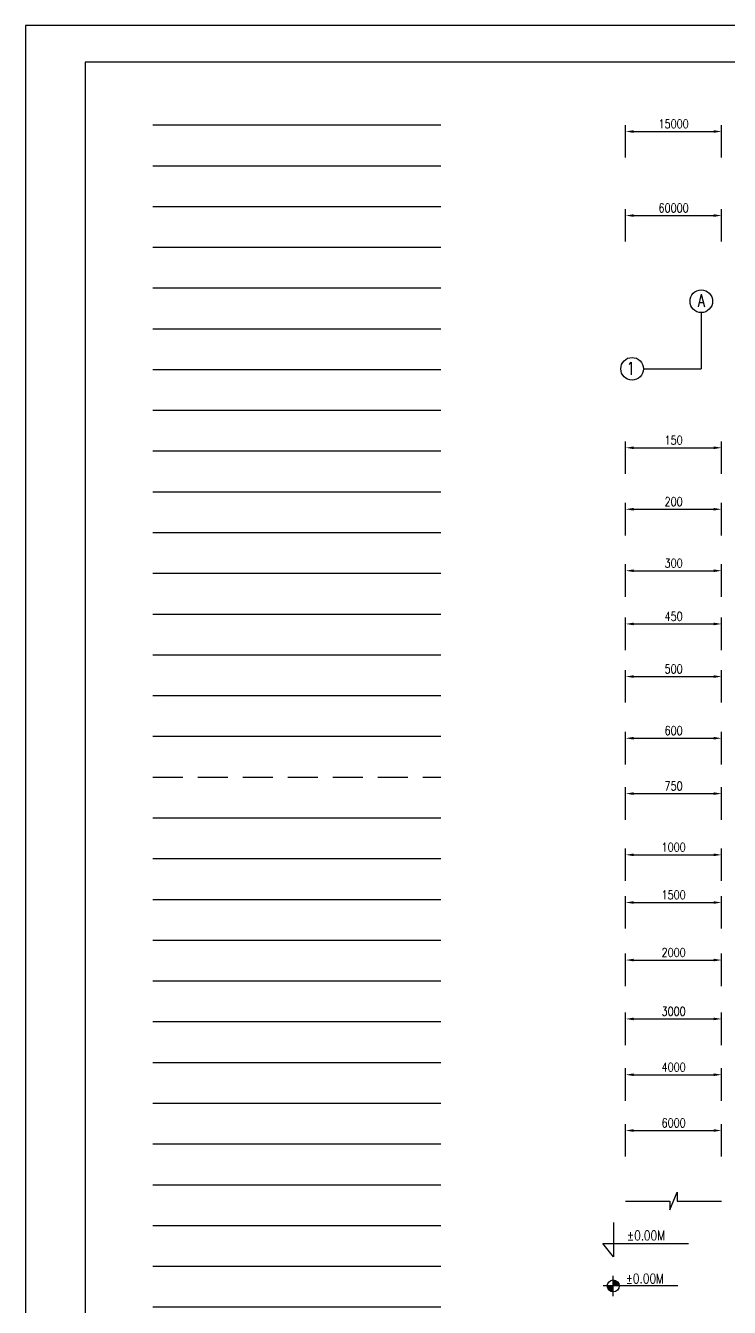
# Model space of a CAD drawing. Extents: x 345615 to 1272425, y -526289 to -156124.
# Drawn here: x 345615 to 367613, y -305838 to -265806 of the extents above; entities that cross this region are included whole.
import ezdxf
from ezdxf.enums import TextEntityAlignment as Align
from ezdxf.lldxf.tags import DXFTag

# ---------------------------------------------------------------- set-up
doc = ezdxf.new("R2010")
doc.units = 0
doc.header["$LTSCALE"] = 500
doc.header["$MEASUREMENT"] = 0
doc.header["$PDMODE"] = 35
doc.header["$PDSIZE"] = -15
doc.linetypes.add('HIDDEN2', pattern=[0.1875, 0.125, -0.0625])
doc.layers.get('DEFPOINTS').update_dxf_attribs({"color": 4})
for name, color, linetype in [('S-BEAM INNER', 4, 'HIDDEN2'), ('S-BEAM NO', 3, 'Continuous'), ('S-BEAM OUTER', 4, 'Continuous'), ('S-BRECK LINE', 8, 'Continuous'), ('S-CLOUD', 7, 'Continuous'), ('S-COLUMN', 1, 'Continuous'), ('S-COLUMN CIRCLE', 9, 'Continuous'), ('S-COLUMN HATCH', 8, 'Continuous'), ('S-COLUMN NO', 2, 'Continuous'), ('S-CONCRET LINE', 4, 'Continuous'), ('S-CUT LINE', 8, 'Continuous'), ('S-DIM-1', 5, 'Continuous'), ('S-FOOTING', 4, 'Continuous'), ('S-FOOTING  DIMENTION', 5, 'Continuous'), ('S-FOOTING TYPE', 3, 'Continuous'), ('S-GRIDE CIRCLE', 8, 'Continuous'), ('S-GRIDE LINE', 8, 'CENTER'), ('S-GRIDE NO', 1, 'Continuous'), ('S-LEVEL SECTION', 3, 'Continuous'), ('S-LEVLE PLAN', 3, 'Continuous'), ('S-PCC', 9, 'Continuous'), ('S-REINFORCEMENT', 6, 'Continuous'), ('S-RETAINING WALL', 6, 'Continuous'), ('S-SECTION MARK', 1, 'Continuous'), ('S-SLAB MARK', 3, 'Continuous'), ('S-SLAB NO', 3, 'Continuous'), ('S-STIRUPS)', 3, 'Continuous'), ('S-SUNK', 9, 'Continuous'), ('S-TEXT', 2, 'Continuous'), ('S-TEXT-1', 4, 'Continuous'), ('S-TITLE', 6, 'Continuous'), ('s_TITILE', 9, 'Continuous'), ('SCHEDULE LINE-1', 7, 'Continuous'), ('SCHEDULE LINE-2', 5, 'Continuous')]:
    doc.layers.add(name, color=color, linetype=linetype)
doc.styles.add('ROMANS', font='simplex.shx', dxfattribs={"width": 0.8, "height": 275, "bigfont": 'bigfont.shx'})
tags = doc.linetypes.add('CENTER', pattern=[2, 1.25, -0.25, 0.25, -0.25]).pattern_tags.tags
tags[10:11] = [DXFTag(74, 4), DXFTag(75, 0), DXFTag(340, '0'), DXFTag(46, 1.0), DXFTag(50, 0.0), DXFTag(44, 0.0), DXFTag(45, 0.0)]
tags[8:9] = [DXFTag(74, 4), DXFTag(75, 0), DXFTag(340, '0'), DXFTag(46, 1.0), DXFTag(50, 0.0), DXFTag(44, 0.0), DXFTag(45, 0.0)]
tags[6:7] = [DXFTag(74, 4), DXFTag(75, 0), DXFTag(340, '0'), DXFTag(46, 1.0), DXFTag(50, 0.0), DXFTag(44, 0.0), DXFTag(45, 0.0)]
tags[4:5] = [DXFTag(74, 4), DXFTag(75, 0), DXFTag(340, '0'), DXFTag(46, 1.0), DXFTag(50, 0.0), DXFTag(44, 0.0), DXFTag(45, 0.0)]
doc.dimstyles.new('dim10', dxfattribs={"dimtxt": 250, "dimasz": 250, "dimexe": 200, "dimexo": 200, "dimgap": 100, "dimtad": 1, "dimdec": 0, "dimlfac": 0.1, "dimzin": 0, "dimdsep": 46, "dimtxsty": 'ROMANS', "dimcen": 0, "dimclrd": 5, "dimclre": 5, "dimclrt": 4, "dimadec": 0, "dimazin": 0, "dimtfac": 1, "dimtdec": 0, "dimtix": 1, "dimtofl": 0, "dimtmove": 2, "dimatfit": 3, "dimfxl": 0, "dimtolj": 1, "dimtzin": 0, "dimlwd": -1, "dimlwe": -1, "dimarcsym": 0})
doc.dimstyles.new('dim100', dxfattribs={"dimtxt": 250, "dimasz": 250, "dimexe": 200, "dimexo": 200, "dimgap": 100, "dimtad": 1, "dimdec": 0, "dimzin": 0, "dimdsep": 46, "dimtxsty": 'ROMANS', "dimcen": 0, "dimclrd": 5, "dimclre": 5, "dimclrt": 4, "dimadec": 0, "dimazin": 0, "dimtfac": 1, "dimtdec": 0, "dimtix": 1, "dimtofl": 0, "dimtmove": 2, "dimatfit": 3, "dimfxl": 0, "dimtolj": 1, "dimtzin": 0, "dimlwd": -1, "dimlwe": -1, "dimarcsym": 0})
doc.dimstyles.new('dim133.33(0.75)', dxfattribs={"dimtxt": 250, "dimasz": 250, "dimexe": 200, "dimexo": 200, "dimgap": 100, "dimtad": 1, "dimdec": 0, "dimlfac": 1.333331, "dimzin": 0, "dimdsep": 46, "dimtxsty": 'ROMANS', "dimcen": 0, "dimclrd": 5, "dimclre": 5, "dimclrt": 4, "dimadec": 0, "dimazin": 0, "dimtfac": 1, "dimtdec": 0, "dimtix": 1, "dimtofl": 0, "dimtmove": 2, "dimatfit": 3, "dimfxl": 0, "dimtolj": 1, "dimtzin": 0, "dimlwd": -1, "dimlwe": -1, "dimarcsym": 0})
doc.dimstyles.new('dim15(6.67)', dxfattribs={"dimtxt": 250, "dimasz": 250, "dimexe": 200, "dimexo": 200, "dimgap": 100, "dimtad": 1, "dimdec": 0, "dimlfac": 0.15, "dimzin": 0, "dimdsep": 46, "dimtxsty": 'ROMANS', "dimcen": 0, "dimclrd": 5, "dimclre": 5, "dimclrt": 4, "dimadec": 0, "dimazin": 0, "dimtfac": 1, "dimtdec": 0, "dimtix": 1, "dimtofl": 0, "dimtmove": 2, "dimatfit": 3, "dimfxl": 0, "dimtolj": 1, "dimtzin": 0, "dimlwd": -1, "dimlwe": -1, "dimarcsym": 0})
doc.dimstyles.new('dim16.67(6)', dxfattribs={"dimtxt": 250, "dimasz": 250, "dimexe": 200, "dimexo": 200, "dimgap": 100, "dimtad": 1, "dimdec": 0, "dimlfac": 0.166665, "dimzin": 0, "dimdsep": 46, "dimtxsty": 'ROMANS', "dimcen": 0, "dimclrd": 5, "dimclre": 5, "dimclrt": 4, "dimadec": 0, "dimazin": 0, "dimtfac": 1, "dimtdec": 0, "dimtix": 1, "dimtofl": 0, "dimtmove": 2, "dimatfit": 3, "dimfxl": 0, "dimtolj": 1, "dimtzin": 0, "dimlwd": -1, "dimlwe": -1, "dimarcsym": 0})
doc.dimstyles.new('dim20', dxfattribs={"dimtxt": 250, "dimasz": 250, "dimexe": 200, "dimexo": 200, "dimgap": 100, "dimtad": 1, "dimdec": 0, "dimlfac": 0.2, "dimzin": 0, "dimdsep": 46, "dimtxsty": 'ROMANS', "dimcen": 0, "dimclrd": 5, "dimclre": 5, "dimclrt": 4, "dimadec": 0, "dimazin": 0, "dimtfac": 1, "dimtdec": 0, "dimtix": 1, "dimtofl": 0, "dimtmove": 2, "dimatfit": 3, "dimfxl": 0, "dimtolj": 1, "dimtzin": 0, "dimlwd": -1, "dimlwe": -1, "dimarcsym": 0})
doc.dimstyles.new('dim200', dxfattribs={"dimtxt": 250, "dimasz": 250, "dimexe": 200, "dimexo": 200, "dimgap": 100, "dimtad": 1, "dimdec": 0, "dimlfac": 2, "dimzin": 0, "dimdsep": 46, "dimtxsty": 'ROMANS', "dimcen": 0, "dimclrd": 5, "dimclre": 5, "dimclrt": 4, "dimadec": 0, "dimazin": 0, "dimtfac": 1, "dimtdec": 0, "dimtix": 1, "dimtofl": 0, "dimtmove": 2, "dimatfit": 3, "dimfxl": 0, "dimtolj": 1, "dimtzin": 0, "dimlwd": -1, "dimlwe": -1, "dimarcsym": 0})
doc.dimstyles.new('dim2000', dxfattribs={"dimtxt": 250, "dimasz": 250, "dimexe": 200, "dimexo": 200, "dimgap": 100, "dimtad": 1, "dimdec": 0, "dimlfac": 20, "dimzin": 0, "dimdsep": 46, "dimtxsty": 'ROMANS', "dimcen": 0, "dimclrd": 5, "dimclre": 5, "dimclrt": 4, "dimadec": 0, "dimazin": 0, "dimtfac": 1, "dimtdec": 0, "dimtix": 1, "dimtofl": 0, "dimtmove": 2, "dimatfit": 3, "dimfxl": 0, "dimtolj": 1, "dimtzin": 0, "dimlwd": -1, "dimlwe": -1, "dimarcsym": 0})
doc.dimstyles.new('dim25', dxfattribs={"dimtxt": 250, "dimasz": 250, "dimexe": 200, "dimexo": 200, "dimgap": 100, "dimtad": 1, "dimdec": 0, "dimlfac": 0.25, "dimzin": 0, "dimdsep": 46, "dimtxsty": 'ROMANS', "dimcen": 0, "dimclrd": 5, "dimclre": 5, "dimclrt": 4, "dimadec": 0, "dimazin": 0, "dimtfac": 1, "dimtdec": 0, "dimtix": 1, "dimtofl": 0, "dimtmove": 2, "dimatfit": 3, "dimfxl": 0, "dimtolj": 1, "dimtzin": 0, "dimlwd": -1, "dimlwe": -1, "dimarcsym": 0})
doc.dimstyles.new('dim33.33', dxfattribs={"dimtxt": 250, "dimasz": 250, "dimexe": 200, "dimexo": 200, "dimgap": 100, "dimtad": 1, "dimdec": 0, "dimlfac": 0.333331, "dimzin": 0, "dimdsep": 46, "dimtxsty": 'ROMANS', "dimcen": 0, "dimclrd": 5, "dimclre": 5, "dimclrt": 4, "dimadec": 0, "dimazin": 0, "dimtfac": 1, "dimtdec": 0, "dimtix": 1, "dimtofl": 0, "dimtmove": 2, "dimatfit": 3, "dimfxl": 0, "dimtolj": 1, "dimtzin": 0, "dimlwd": -1, "dimlwe": -1, "dimarcsym": 0})
doc.dimstyles.new('dim5', dxfattribs={"dimtxt": 250, "dimasz": 250, "dimexe": 200, "dimexo": 200, "dimgap": 100, "dimtad": 1, "dimdec": 0, "dimlfac": 0.05, "dimzin": 0, "dimdsep": 46, "dimtxsty": 'ROMANS', "dimcen": 0, "dimclrd": 5, "dimclre": 5, "dimclrt": 4, "dimadec": 0, "dimazin": 0, "dimtfac": 1, "dimtdec": 0, "dimtix": 1, "dimtofl": 0, "dimtmove": 2, "dimatfit": 3, "dimfxl": 0, "dimtolj": 1, "dimtzin": 0, "dimlwd": -1, "dimlwe": -1, "dimarcsym": 0})
doc.dimstyles.new('dim50', dxfattribs={"dimtxt": 250, "dimasz": 250, "dimexe": 200, "dimexo": 200, "dimgap": 100, "dimtad": 1, "dimdec": 0, "dimlfac": 0.5, "dimzin": 0, "dimdsep": 46, "dimtxsty": 'ROMANS', "dimcen": 0, "dimclrd": 5, "dimclre": 5, "dimclrt": 4, "dimadec": 0, "dimazin": 0, "dimtfac": 1, "dimtdec": 0, "dimtix": 1, "dimtofl": 0, "dimtmove": 2, "dimatfit": 3, "dimfxl": 0, "dimtolj": 1, "dimtzin": 0, "dimlwd": -1, "dimlwe": -1, "dimarcsym": 0})
doc.dimstyles.new('dim500', dxfattribs={"dimtxt": 250, "dimasz": 250, "dimexe": 200, "dimexo": 200, "dimgap": 100, "dimtad": 1, "dimdec": 0, "dimlfac": 5, "dimzin": 0, "dimdsep": 46, "dimtxsty": 'ROMANS', "dimcen": 0, "dimclrd": 5, "dimclre": 5, "dimclrt": 4, "dimadec": 0, "dimazin": 0, "dimtfac": 1, "dimtdec": 0, "dimtix": 1, "dimtofl": 0, "dimtmove": 2, "dimatfit": 3, "dimfxl": 0, "dimtolj": 1, "dimtzin": 0, "dimlwd": -1, "dimlwe": -1, "dimarcsym": 0})
doc.dimstyles.new('dim6.67(15)', dxfattribs={"dimtxt": 250, "dimasz": 250, "dimexe": 200, "dimexo": 200, "dimgap": 100, "dimtad": 1, "dimdec": 0, "dimlfac": 0.066667, "dimzin": 0, "dimdsep": 46, "dimtxsty": 'ROMANS', "dimcen": 0, "dimclrd": 5, "dimclre": 5, "dimclrt": 4, "dimadec": 0, "dimazin": 0, "dimtfac": 1, "dimtdec": 0, "dimtix": 1, "dimtofl": 0, "dimtmove": 2, "dimatfit": 3, "dimfxl": 0, "dimtolj": 1, "dimtzin": 0, "dimlwd": -1, "dimlwe": -1, "dimarcsym": 0})
doc.dimstyles.new('dim66.67(1.5)', dxfattribs={"dimtxt": 250, "dimasz": 250, "dimexe": 200, "dimexo": 200, "dimgap": 100, "dimtad": 1, "dimdec": 0, "dimlfac": 0.666666, "dimzin": 0, "dimdsep": 46, "dimtxsty": 'ROMANS', "dimcen": 0, "dimclrd": 5, "dimclre": 5, "dimclrt": 4, "dimadec": 0, "dimazin": 0, "dimtfac": 1, "dimtdec": 0, "dimtix": 1, "dimtofl": 0, "dimtmove": 2, "dimatfit": 3, "dimfxl": 0, "dimtolj": 1, "dimtzin": 0, "dimlwd": -1, "dimlwe": -1, "dimarcsym": 0})

# ---------------------------------------------------------------- blocks, each defined once
blk = doc.blocks.new('zw$155A')
at = {"layer": 's_TITILE', "color": 7}
blk.add_lwpolyline([(0, 0), (88000, 0), (88000, 58000), (0, 58000)], close=True, dxfattribs=at)
at = {"layer": 's_TITILE', "color": 1}
blk.add_lwpolyline([(1300, 800), (78500, 800), (78500, 57200), (1300, 57200)], close=True, dxfattribs=at)
blk = doc.blocks.new('*D1120')
at = {"layer": 'DEFPOINTS', "color": 0}
for p in [(367369, -296830), (364369, -297845), (367369, -297845)]:
    blk.add_point(p, dxfattribs=at)
at = {"layer": 'S-DIM-1', "color": 5}
for p, q in [((364369, -297645), (364369, -296630)), ((367369, -297645), (367369, -296630)), ((364619, -296830), (367119, -296830))]:
    blk.add_line(p, q, dxfattribs=at)
for points in [[(364619, -296788), (364619, -296871), (364369, -296830)], [(367119, -296871), (367119, -296788), (367369, -296830)]]:
    blk.add_solid(points, dxfattribs=at)
at = {"layer": 'S-DIM-1', "color": 4, "insert": (365869, -296592), "char_height": 275, "attachment_point": 5, "style": 'ROMANS'}
blk.add_mtext('\\A1;3000', dxfattribs=at)
blk = doc.blocks.new('*D1121')
at = {"layer": 'DEFPOINTS', "color": 0}
for p in [(367369, -293194), (364369, -294209), (367369, -294209)]:
    blk.add_point(p, dxfattribs=at)
at = {"layer": 'S-DIM-1', "color": 5}
for p, q in [((364369, -294009), (364369, -292994)), ((367369, -294009), (367369, -292994)), ((364619, -293194), (367119, -293194))]:
    blk.add_line(p, q, dxfattribs=at)
for points in [[(364619, -293152), (364619, -293235), (364369, -293194)], [(367119, -293235), (367119, -293152), (367369, -293194)]]:
    blk.add_solid(points, dxfattribs=at)
at = {"layer": 'S-DIM-1', "color": 4, "insert": (365869, -292956), "char_height": 275, "attachment_point": 5, "style": 'ROMANS'}
blk.add_mtext('\\A1;1500', dxfattribs=at)
blk = doc.blocks.new('*D1122')
at = {"layer": 'DEFPOINTS', "color": 0}
for p in [(367369, -289792), (364369, -290807), (367369, -290807)]:
    blk.add_point(p, dxfattribs=at)
at = {"layer": 'S-DIM-1', "color": 5}
for p, q in [((364369, -290607), (364369, -289592)), ((364619, -289792), (367119, -289792)), ((367369, -290607), (367369, -289592))]:
    blk.add_line(p, q, dxfattribs=at)
for points in [[(364619, -289751), (364619, -289834), (364369, -289792)], [(367119, -289834), (367119, -289751), (367369, -289792)]]:
    blk.add_solid(points, dxfattribs=at)
at = {"layer": 'S-DIM-1', "color": 4, "insert": (365869, -289555), "char_height": 275, "attachment_point": 5, "style": 'ROMANS'}
blk.add_mtext('\\A1;750', dxfattribs=at)
blk = doc.blocks.new('*D1123')
at = {"layer": 'DEFPOINTS', "color": 0}
for p in [(367369, -288063), (364369, -289078), (367369, -289078)]:
    blk.add_point(p, dxfattribs=at)
at = {"layer": 'S-DIM-1', "color": 5}
for p, q in [((364369, -288878), (364369, -287863)), ((364619, -288063), (367119, -288063)), ((367369, -288878), (367369, -287863))]:
    blk.add_line(p, q, dxfattribs=at)
for points in [[(364619, -288021), (364619, -288105), (364369, -288063)], [(367119, -288105), (367119, -288021), (367369, -288063)]]:
    blk.add_solid(points, dxfattribs=at)
at = {"layer": 'S-DIM-1', "color": 4, "insert": (365869, -287825), "char_height": 275, "attachment_point": 5, "style": 'ROMANS'}
blk.add_mtext('\\A1;600', dxfattribs=at)
blk = doc.blocks.new('*D1124')
at = {"layer": 'DEFPOINTS', "color": 0}
for p in [(367369, -284493), (364369, -285509), (367369, -285509)]:
    blk.add_point(p, dxfattribs=at)
at = {"layer": 'S-DIM-1', "color": 5}
for p, q in [((364369, -285309), (364369, -284293)), ((364619, -284493), (367119, -284493)), ((367369, -285309), (367369, -284293))]:
    blk.add_line(p, q, dxfattribs=at)
for points in [[(364619, -284452), (364619, -284535), (364369, -284493)], [(367119, -284535), (367119, -284452), (367369, -284493)]]:
    blk.add_solid(points, dxfattribs=at)
at = {"layer": 'S-DIM-1', "color": 4, "insert": (365869, -284256), "char_height": 275, "attachment_point": 5, "style": 'ROMANS'}
blk.add_mtext('\\A1;450', dxfattribs=at)
blk = doc.blocks.new('*D1125')
at = {"layer": 'DEFPOINTS', "color": 0}
for p in [(367369, -282831), (364369, -283846), (367369, -283846)]:
    blk.add_point(p, dxfattribs=at)
at = {"layer": 'S-DIM-1', "color": 5}
for p, q in [((364369, -283646), (364369, -282631)), ((364619, -282831), (367119, -282831)), ((367369, -283646), (367369, -282631))]:
    blk.add_line(p, q, dxfattribs=at)
for points in [[(364619, -282789), (364619, -282873), (364369, -282831)], [(367119, -282873), (367119, -282789), (367369, -282831)]]:
    blk.add_solid(points, dxfattribs=at)
at = {"layer": 'S-DIM-1', "color": 4, "insert": (365869, -282593), "char_height": 275, "attachment_point": 5, "style": 'ROMANS'}
blk.add_mtext('\\A1;300', dxfattribs=at)
blk = doc.blocks.new('*D1126')
at = {"layer": 'DEFPOINTS', "color": 0}
for p in [(367369, -280911), (364369, -281926), (367369, -281926)]:
    blk.add_point(p, dxfattribs=at)
at = {"layer": 'S-DIM-1', "color": 5}
for p, q in [((364369, -281726), (364369, -280711)), ((364619, -280911), (367119, -280911)), ((367369, -281726), (367369, -280711))]:
    blk.add_line(p, q, dxfattribs=at)
for points in [[(364619, -280869), (364619, -280953), (364369, -280911)], [(367119, -280953), (367119, -280869), (367369, -280911)]]:
    blk.add_solid(points, dxfattribs=at)
at = {"layer": 'S-DIM-1', "color": 4, "insert": (365869, -280673), "char_height": 275, "attachment_point": 5, "style": 'ROMANS'}
blk.add_mtext('\\A1;200', dxfattribs=at)
blk = doc.blocks.new('*D1127')
at = {"layer": 'DEFPOINTS', "color": 0}
for p in [(367369, -294991), (364369, -296006), (367369, -296006)]:
    blk.add_point(p, dxfattribs=at)
at = {"layer": 'S-DIM-1', "color": 5}
for p, q in [((364369, -295806), (364369, -294791)), ((364619, -294991), (367119, -294991)), ((367369, -295806), (367369, -294791))]:
    blk.add_line(p, q, dxfattribs=at)
for points in [[(364619, -294949), (364619, -295032), (364369, -294991)], [(367119, -295032), (367119, -294949), (367369, -294991)]]:
    blk.add_solid(points, dxfattribs=at)
at = {"layer": 'S-DIM-1', "color": 4, "insert": (365869, -294753), "char_height": 275, "attachment_point": 5, "style": 'ROMANS'}
blk.add_mtext('\\A1;2000', dxfattribs=at)
blk = doc.blocks.new('*D1128')
at = {"layer": 'DEFPOINTS', "color": 0}
for p in [(367369, -291705), (364369, -292720), (367369, -292720)]:
    blk.add_point(p, dxfattribs=at)
at = {"layer": 'S-DIM-1', "color": 5}
for p, q in [((364369, -292520), (364369, -291505)), ((364619, -291705), (367119, -291705)), ((367369, -292520), (367369, -291505))]:
    blk.add_line(p, q, dxfattribs=at)
for points in [[(364619, -291663), (364619, -291746), (364369, -291705)], [(367119, -291746), (367119, -291663), (367369, -291705)]]:
    blk.add_solid(points, dxfattribs=at)
at = {"layer": 'S-DIM-1', "color": 4, "insert": (365869, -291467), "char_height": 275, "attachment_point": 5, "style": 'ROMANS'}
blk.add_mtext('\\A1;1000', dxfattribs=at)
blk = doc.blocks.new('*D1129')
at = {"layer": 'DEFPOINTS', "color": 0}
for p in [(367369, -286136), (364369, -287151), (367369, -287151)]:
    blk.add_point(p, dxfattribs=at)
at = {"layer": 'S-DIM-1', "color": 5}
for p, q in [((364369, -286951), (364369, -285936)), ((364619, -286136), (367119, -286136)), ((367369, -286951), (367369, -285936))]:
    blk.add_line(p, q, dxfattribs=at)
for points in [[(364619, -286095), (364619, -286178), (364369, -286136)], [(367119, -286178), (367119, -286095), (367369, -286136)]]:
    blk.add_solid(points, dxfattribs=at)
at = {"layer": 'S-DIM-1', "color": 4, "insert": (365869, -285899), "char_height": 275, "attachment_point": 5, "style": 'ROMANS'}
blk.add_mtext('\\A1;500', dxfattribs=at)
blk = doc.blocks.new('*D1130')
at = {"layer": 'DEFPOINTS', "color": 0}
for p in [(367369, -298572), (364369, -299588), (367369, -299588)]:
    blk.add_point(p, dxfattribs=at)
at = {"layer": 'S-DIM-1', "color": 5}
for p, q in [((364369, -299388), (364369, -298372)), ((364619, -298572), (367119, -298572)), ((367369, -299388), (367369, -298372))]:
    blk.add_line(p, q, dxfattribs=at)
for points in [[(364619, -298531), (364619, -298614), (364369, -298572)], [(367119, -298614), (367119, -298531), (367369, -298572)]]:
    blk.add_solid(points, dxfattribs=at)
at = {"layer": 'S-DIM-1', "color": 4, "insert": (365869, -298335), "char_height": 275, "attachment_point": 5, "style": 'ROMANS'}
blk.add_mtext('\\A1;4000', dxfattribs=at)
blk = doc.blocks.new('*D1131')
at = {"layer": 'DEFPOINTS', "color": 0}
for p in [(367369, -278991), (364369, -280006), (367369, -280006)]:
    blk.add_point(p, dxfattribs=at)
at = {"layer": 'S-DIM-1', "color": 5}
for p, q in [((364369, -279806), (364369, -278791)), ((364619, -278991), (367119, -278991)), ((367369, -279806), (367369, -278791))]:
    blk.add_line(p, q, dxfattribs=at)
for points in [[(364619, -278949), (364619, -279033), (364369, -278991)], [(367119, -279033), (367119, -278949), (367369, -278991)]]:
    blk.add_solid(points, dxfattribs=at)
at = {"layer": 'S-DIM-1', "color": 4, "insert": (365869, -278753), "char_height": 275, "attachment_point": 5, "style": 'ROMANS'}
blk.add_mtext('\\A1;150', dxfattribs=at)
blk = doc.blocks.new('*D1132')
at = {"layer": 'DEFPOINTS', "color": 0}
for p in [(367369, -271738), (364369, -272753), (367369, -272753)]:
    blk.add_point(p, dxfattribs=at)
at = {"layer": 'S-DIM-1', "color": 5}
for p, q in [((364369, -272553), (364369, -271538)), ((364619, -271738), (367119, -271738)), ((367369, -272553), (367369, -271538))]:
    blk.add_line(p, q, dxfattribs=at)
for points in [[(364619, -271696), (364619, -271780), (364369, -271738)], [(367119, -271780), (367119, -271696), (367369, -271738)]]:
    blk.add_solid(points, dxfattribs=at)
at = {"layer": 'S-DIM-1', "color": 4, "insert": (365869, -271501), "char_height": 275, "attachment_point": 5, "style": 'ROMANS'}
blk.add_mtext('\\A1;60000', dxfattribs=at)
blk = doc.blocks.new('*D1133')
at = {"layer": 'DEFPOINTS', "color": 0}
for p in [(367369, -269113), (364369, -270128), (367369, -270128)]:
    blk.add_point(p, dxfattribs=at)
at = {"layer": 'S-DIM-1', "color": 5}
for p, q in [((364369, -269928), (364369, -268913)), ((367369, -269928), (367369, -268913)), ((364619, -269113), (367119, -269113))]:
    blk.add_line(p, q, dxfattribs=at)
for points in [[(364619, -269071), (364619, -269155), (364369, -269113)], [(367119, -269155), (367119, -269071), (367369, -269113)]]:
    blk.add_solid(points, dxfattribs=at)
at = {"layer": 'S-DIM-1', "color": 4, "insert": (365869, -268876), "char_height": 275, "attachment_point": 5, "style": 'ROMANS'}
blk.add_mtext('\\A1;15000', dxfattribs=at)
blk = doc.blocks.new('*D1134')
at = {"layer": 'DEFPOINTS', "color": 0}
for p in [(367369, -300315), (364369, -301330), (367369, -301330)]:
    blk.add_point(p, dxfattribs=at)
at = {"layer": 'S-DIM-1', "color": 5}
for p, q in [((364369, -301130), (364369, -300115)), ((367369, -301130), (367369, -300115)), ((364619, -300315), (367119, -300315))]:
    blk.add_line(p, q, dxfattribs=at)
for points in [[(364619, -300273), (364619, -300357), (364369, -300315)], [(367119, -300357), (367119, -300273), (367369, -300315)]]:
    blk.add_solid(points, dxfattribs=at)
at = {"layer": 'S-DIM-1', "color": 4, "insert": (365869, -300078), "char_height": 275, "attachment_point": 5, "style": 'ROMANS'}
blk.add_mtext('\\A1;6000', dxfattribs=at)

msp = doc.modelspace()

# ---------------------------------------------------------------- hatches: boundary and pattern name
at = {"layer": 'S-LEVLE PLAN'}
h = msp.add_hatch(color=256, dxfattribs=at)
h.paths.add_polyline_path([(363983.548, -304981.041), (363983.548, -305169.387), (364171.895, -305169.387, 0.414213562)])
h.paths.add_polyline_path([(363983.548, -305169.387), (363795.201, -305169.387, 0.414213562), (363983.548, -305357.734)])

# ---------------------------------------------------------------- linework, layer by layer
at = {"layer": 'S-BEAM INNER', "ltscale": 15}
msp.add_line((349590.165, -289276.087), (358593.091, -289276.087), dxfattribs=at)
at = {"layer": 'S-BEAM NO'}
msp.add_line((349590.165, -290549.152), (358593.091, -290549.152), dxfattribs=at)
at = {"layer": 'S-BEAM OUTER'}
msp.add_line((349590.165, -288003.022), (358593.091, -288003.022), dxfattribs=at)
at = {"layer": 'S-BRECK LINE'}
msp.add_lwpolyline([(364368.722, -302518.076), (365755.906, -302518.076), (365755.906, -302792.823), (365981.538, -302243.328), (365981.538, -302518.076), (367368.722, -302518.076)], dxfattribs=at)
at = {"layer": 'S-CLOUD'}
msp.add_line((349590.165, -298187.543), (358593.091, -298187.543), dxfattribs=at)
at = {"layer": 'S-COLUMN'}
msp.add_line((349590.165, -272726.241), (358593.091, -272726.241), dxfattribs=at)
at = {"layer": 'S-COLUMN CIRCLE'}
msp.add_line((349590.165, -275272.371), (358593.091, -275272.371), dxfattribs=at)
at = {"layer": 'S-COLUMN HATCH'}
msp.add_line((349590.165, -276545.436), (358593.091, -276545.436), dxfattribs=at)
at = {"layer": 'S-COLUMN NO'}
msp.add_line((349590.165, -273999.306), (358593.091, -273999.306), dxfattribs=at)
at = {"layer": 'S-CONCRET LINE'}
msp.add_line((349590.165, -304552.868), (358593.091, -304552.868), dxfattribs=at)
at = {"layer": 'S-CUT LINE'}
msp.add_line((349590.165, -302006.738), (358593.091, -302006.738), dxfattribs=at)
at = {"layer": 'S-DIM-1'}
msp.add_line((349590.165, -286729.957), (358593.091, -286729.957), dxfattribs=at)
at = {"layer": 'S-FOOTING'}
msp.add_line((349590.165, -268907.045), (358593.091, -268907.045), dxfattribs=at)
at = {"layer": 'S-FOOTING  DIMENTION'}
msp.add_line((349590.165, -270180.11), (358593.091, -270180.11), dxfattribs=at)
at = {"layer": 'S-FOOTING TYPE'}
msp.add_line((349590.165, -271453.176), (358593.091, -271453.176), dxfattribs=at)
at = {"layer": 'S-GRIDE CIRCLE'}
msp.add_line((349590.165, -280364.631), (358593.091, -280364.631), dxfattribs=at)
at = {"layer": 'S-GRIDE CIRCLE', "linetype": 'Continuous'}
for centre in [(366735.29, -274415.678), (364570.859, -276522.063)]:
    msp.add_circle(centre, 352.642, dxfattribs=at)
at = {"layer": 'S-GRIDE LINE'}
for p, q in [((366735.29, -274768.319), (366735.29, -276522.063)), ((364923.501, -276522.063), (366735.29, -276522.063)), ((349590.165, -277818.501), (358593.091, -277818.501))]:
    msp.add_line(p, q, dxfattribs=at)
at = {"layer": 'S-GRIDE NO'}
msp.add_line((349590.165, -279091.566), (358593.091, -279091.566), dxfattribs=at)
at = {"layer": 'S-LEVEL SECTION'}
msp.add_lwpolyline([(363988.381, -303182.685), (363988.381, -304255.432), (363654.296, -303845.33), (366337.826, -303845.33)], dxfattribs=at)
at = {"layer": 'S-LEVLE PLAN'}
msp.add_line((363983.548, -305486.449), (363983.548, -304852.326), dxfattribs=at)
msp.add_lwpolyline([(366001.055, -305169.387), (363666.487, -305169.387)], dxfattribs=at)
msp.add_circle((363983.548, -305169.387), 188.347, dxfattribs=at)
at = {"layer": 'S-PCC'}
msp.add_line((349590.165, -305825.933), (358593.091, -305825.933), dxfattribs=at)
at = {"layer": 'S-REINFORCEMENT'}
msp.add_line((349590.165, -295641.413), (358593.091, -295641.413), dxfattribs=at)
at = {"layer": 'S-RETAINING WALL'}
msp.add_line((349590.165, -281637.696), (358593.091, -281637.696), dxfattribs=at)
at = {"layer": 'S-SECTION MARK'}
msp.add_line((349590.165, -294368.347), (358593.091, -294368.347), dxfattribs=at)
at = {"layer": 'S-SLAB MARK'}
msp.add_line((349590.165, -293095.282), (358593.091, -293095.282), dxfattribs=at)
at = {"layer": 'S-SLAB NO'}
msp.add_line((349590.165, -291822.217), (358593.091, -291822.217), dxfattribs=at)
at = {"layer": 'S-STIRUPS)'}
msp.add_line((349590.165, -296914.478), (358593.091, -296914.478), dxfattribs=at)
at = {"layer": 'S-SUNK'}
msp.add_line((349590.165, -303279.803), (358593.091, -303279.803), dxfattribs=at)
at = {"layer": 'S-TEXT'}
msp.add_line((349590.165, -282910.761), (358593.091, -282910.761), dxfattribs=at)
at = {"layer": 'S-TEXT-1'}
msp.add_line((349590.165, -285456.892), (358593.091, -285456.892), dxfattribs=at)
at = {"layer": 'S-TITLE'}
msp.add_line((349590.165, -284183.827), (358593.091, -284183.827), dxfattribs=at)
at = {"layer": 'SCHEDULE LINE-1'}
msp.add_line((349590.165, -299460.608), (358593.091, -299460.608), dxfattribs=at)
at = {"layer": 'SCHEDULE LINE-2'}
msp.add_line((349590.165, -300733.673), (358593.091, -300733.673), dxfattribs=at)

# ---------------------------------------------------------------- block references
at = {"xscale": 1.428571428571429, "yscale": 1.428571428571429, "zscale": 1.428571428571429}
msp.add_blockref('zw$155A', (345614.881, -348663.35), dxfattribs=at)

# ---------------------------------------------------------------- texts
at = {"layer": 'S-GRIDE NO', "style": 'ROMANS', "width": 0.7}
for s, p in [('A', (366735.342, -274390.581)), ('1', (364530.303, -276513.623))]:
    msp.add_text(s, height=400, dxfattribs=at).set_placement(p, align=Align.MIDDLE)
at = {"layer": 'S-LEVEL SECTION', "insert": (365005.743, -303592.147), "char_height": 300, "attachment_point": 5, "style": 'ROMANS'}
msp.add_mtext('%%P0.00M', dxfattribs=at)
at = {"layer": 'S-LEVLE PLAN', "insert": (364969.282, -304939.336), "char_height": 300, "attachment_point": 5, "style": 'ROMANS'}
msp.add_mtext('%%P0.00M', dxfattribs=at)

# ---------------------------------------------------------------- dimensions: what is measured, and where the dimension line sits
at = {"layer": 'S-DIM-1'}
for base, p1, p2, dimstyle, picture, middle in [((367368.722, -269113.085), (364368.722, -270128.213), (367368.722, -270128.213), 'dim500', '*D1133', (365868.722, -268875.585)), ((367368.722, -271738.07), (364368.722, -272753.198), (367368.722, -272753.198), 'dim2000', '*D1132', (365868.722, -271500.57)), ((367368.722, -278990.956), (364368.722, -280006.084), (367368.722, -280006.084), 'dim5', '*D1131', (365868.722, -278753.456)), ((367368.722, -280910.95), (364368.722, -281926.078), (367368.722, -281926.078), 'dim6.67(15)', '*D1126', (365868.722, -280673.45)), ((367368.722, -282830.944), (364368.722, -283846.072), (367368.722, -283846.072), 'dim10', '*D1125', (365868.722, -282593.444)), ((367368.722, -284493.487), (364368.722, -285508.615), (367368.722, -285508.615), 'dim15(6.67)', '*D1124', (365868.722, -284255.987)), ((367368.722, -286136.306), (364368.722, -287151.434), (367368.722, -287151.434), 'dim16.67(6)', '*D1129', (365868.722, -285898.806)), ((367368.722, -288062.995), (364368.722, -289078.123), (367368.722, -289078.123), 'dim20', '*D1123', (365868.722, -287825.495)), ((367368.722, -289792.198), (364368.722, -290807.326), (367368.722, -290807.326), 'dim25', '*D1122', (365868.722, -289554.698)), ((367368.722, -291704.682), (364368.722, -292719.81), (367368.722, -292719.81), 'dim33.33', '*D1128', (365868.722, -291467.182)), ((367368.722, -293193.5), (364368.722, -294208.628), (367368.722, -294208.628), 'dim50', '*D1121', (365868.722, -292956)), ((367368.722, -294990.823), (364368.722, -296005.951), (367368.722, -296005.951), 'dim66.67(1.5)', '*D1127', (365868.722, -294753.323)), ((367368.722, -296829.779), (364368.722, -297844.907), (367368.722, -297844.907), 'dim100', '*D1120', (365868.722, -296592.279)), ((367368.722, -298572.428), (364368.722, -299587.556), (367368.722, -299587.556), 'dim133.33(0.75)', '*D1130', (365868.722, -298334.928)), ((367368.722, -300315.076), (364368.722, -301330.204), (367368.722, -301330.204), 'dim200', '*D1134', (365868.722, -300077.576))]:
    dim = msp.add_linear_dim(base=base, p1=p1, p2=p2, dimstyle=dimstyle, dxfattribs=at)
    dim.commit()
    dim.dimension.update_dxf_attribs({"geometry": picture, "text_midpoint": middle})

doc.saveas('drawing.dxf')
